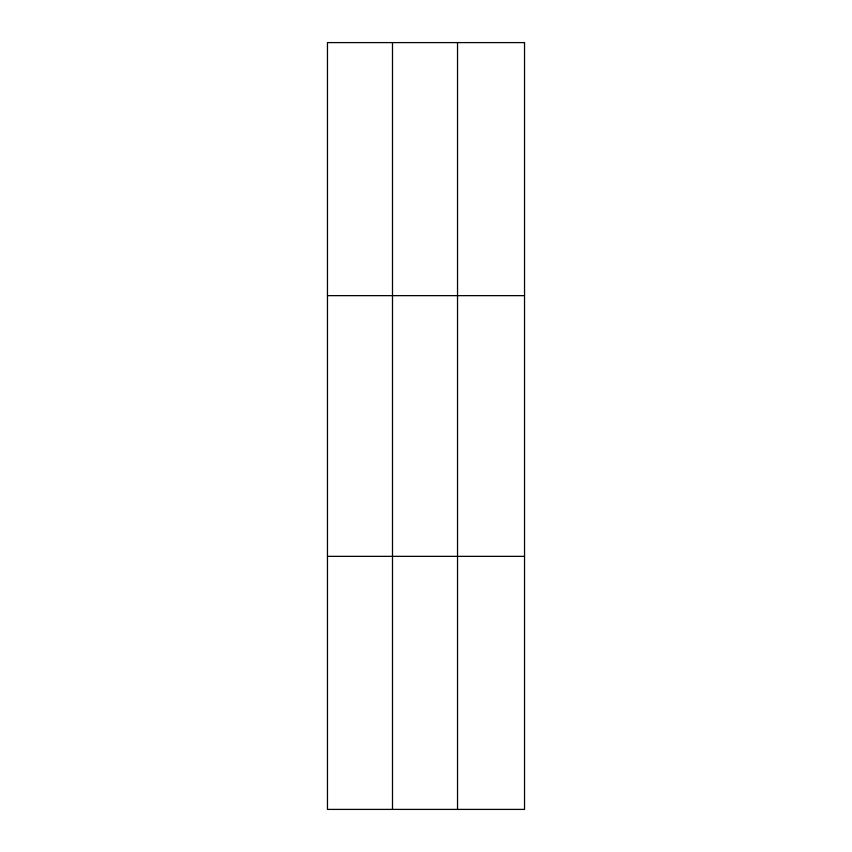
<?xml version="1.0" encoding="UTF-8"?>
<svg xmlns="http://www.w3.org/2000/svg" width="852" height="852" viewBox="0 0 852 852"><rect width="100%" height="100%" fill="white"/><g stroke="black" fill="none" stroke-linecap="round" stroke-linejoin="round"><path stroke-width="1.28" d="M457.535 42.6L457.535 809.4M327.466 295.644L524.534 295.644M327.466 556.356L524.534 556.356M392.495 42.6L392.495 809.4M524.534 42.6L524.534 809.4L327.466 809.4L327.466 42.6L524.534 42.6"/></g></svg>
